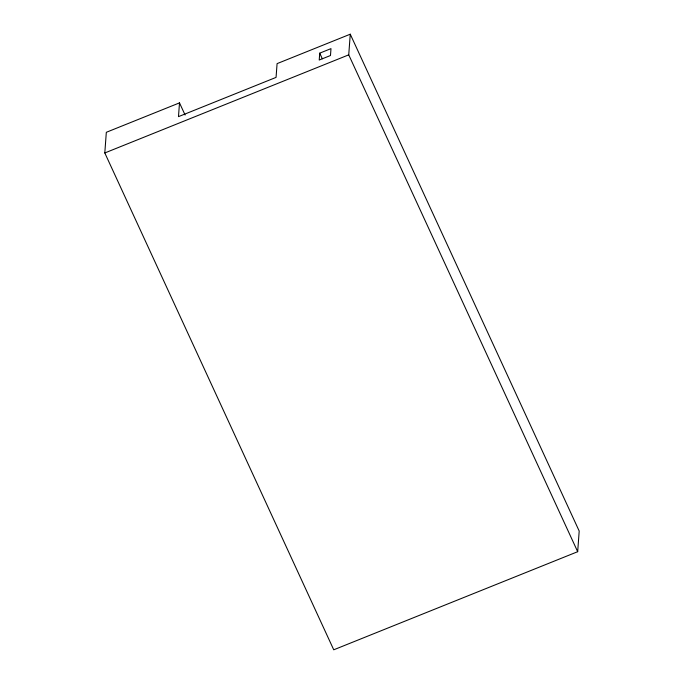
<?xml version="1.0" encoding="UTF-8"?>
<svg xmlns="http://www.w3.org/2000/svg" width="684" height="684" viewBox="0 0 684 684"><rect width="100%" height="100%" fill="white"/><g stroke="black" fill="none" stroke-linecap="round" stroke-linejoin="round"><path stroke-width="1.03" d="M179.499 102.874L178.49 116.639L276.062 77.395L277.08 63.629L350.259 34.2L579.194 531.04L577.681 551.697L333.741 649.8L104.806 152.959L106.319 132.303L179.499 102.874L185.099 115.015M319.727 53.155L319.223 60.038L330.483 55.515L330.988 48.632L319.727 53.155L322.309 58.764M577.681 551.697L348.737 54.848L350.259 34.2M104.806 152.959L348.737 54.848"/></g></svg>
